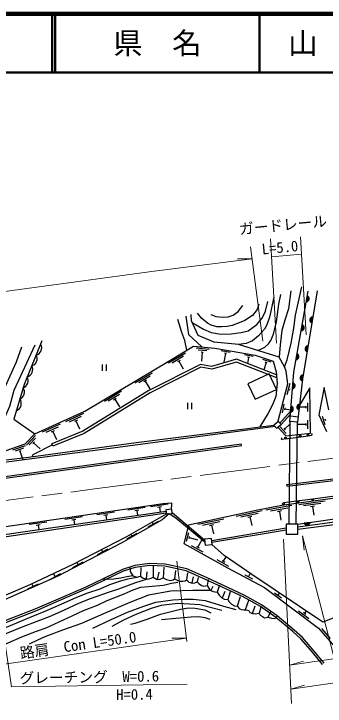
# Model space of a CAD drawing. Units: millimetres at full size, sheet at 1:1000; details may follow other scales. Extents: x 40000 to 680000, y 20000 to 380000.
# Drawn here: x 291212 to 344163, y 262145 to 380000 of the extents above; entities that cross this region are included whole.
import ezdxf
from ezdxf.enums import TextEntityAlignment as Align

# ---------------------------------------------------------------- set-up
doc = ezdxf.new("R2010")
doc.units = ezdxf.units.MM
doc.header["$LTSCALE"] = 1000
doc.linetypes.add('CHAIN', pattern=[18.5, 12, -1.5, 3.5, -1.5])
for name, color, linetype, lineweight in [('M-BGD', 7, 'Continuous', 25), ('M-BMK', 2, 'CHAIN', 13), ('M-STR-HTXT', 7, 'Continuous', 13), ('M-TTL', 2, 'Continuous', 140), ('M-TTL-LINE', 7, 'Continuous', 50)]:
    doc.layers.add(name, color=color, linetype=linetype, lineweight=lineweight)
doc.layers.add('M-TTL-TXT', color=7, linetype='Continuous')
doc.styles.add('ＭＳ ゴシック', font='')
doc.styles.get('ＭＳ ゴシック').set_extended_font_data('MS Gothic')

msp = doc.modelspace()

# ---------------------------------------------------------------- hatches: boundary and pattern name
at = {"layer": 'M-BGD'}
for points in [[(341144, 331973, -0.82183), (340971, 330998)], [(341881, 327406, -0.82183), (342043, 328383)], [(340270, 327050, -0.82183), (340097, 326074)], [(341060, 322474, -0.82183), (341222, 323451)], [(339397, 322127, -0.82183), (339224, 321151)], [(340239, 317542, -0.82183), (340401, 318519)], [(338695, 317182, -0.82183), (338617, 316194)], [(339709, 312569, -0.82183), (339817, 313554)], [(338379, 313213, -0.82183), (338301, 312225)], [(341595, 293432, -0.82183), (340614, 293291)]]:
    msp.add_hatch(color=256, dxfattribs=at).paths.add_polyline_path(points)

# ---------------------------------------------------------------- linework, layer by layer
for p, q in [((341144, 331973), (340971, 330998)), ((341881, 327406), (342043, 328383)), ((340270, 327050), (340097, 326074)), ((324439, 322888), (322198, 323087)), ((341060, 322474), (341222, 323451)), ((320390, 322250), (317493, 320519)), ((324039, 322622), (322545, 322755)), ((323440, 322374), (323091, 322405)), ((323266, 322390), (323133, 320896)), ((327980, 322361), (326501, 322613)), ((327190, 322191), (326938, 320713)), ((327363, 322162), (327018, 322221)), ((331906, 321690), (330428, 321943)), ((339397, 322127), (339224, 321151)), ((320061, 321704), (318130, 320550)), ((319475, 321004), (319024, 320735)), ((319250, 320869), (320019, 319582)), ((331116, 321521), (330938, 320476)), ((331289, 321491), (330944, 321550)), ((334956, 320692), (333538, 321181)), ((334150, 320653), (333712, 319382)), ((334315, 320596), (333984, 320710)), ((306260, 320326), (306260, 319208)), ((306927, 320326), (306927, 319208)), ((314713, 318858), (311816, 317127)), ((314384, 318312), (312453, 317158)), ((340239, 317542), (340401, 318519)), ((313798, 317612), (313347, 317342)), ((313572, 317477), (314342, 316189)), ((338158, 317051), (337618, 315125)), ((338695, 317182), (338617, 316194)), ((337888, 316088), (338177, 316007)), ((309532, 315762), (306635, 314031)), ((309203, 315216), (307272, 314062)), ((308616, 314516), (308166, 314247)), ((308391, 314381), (309160, 313094)), ((320754, 313798), (320754, 312680)), ((321421, 313798), (321421, 312680)), ((337113, 313572), (336866, 312092)), ((339709, 312569), (339817, 313554)), ((341235, 312297), (341235, 313797)), ((336443, 310341), (338317, 312423)), ((337314, 312955), (337257, 312610)), ((337286, 312783), (338331, 312608)), ((338379, 313213), (338301, 312225)), ((340935, 313047), (339761, 313047)), ((340935, 312872), (340935, 313222)), ((303063, 311949), (299990, 310553)), ((302675, 311443), (300627, 310513)), ((336659, 310065), (338273, 311870)), ((338247, 311554), (339581, 311407)), ((343642, 311529), (344134, 310112)), ((291236, 310999), (294788, 308507)), ((299114, 310155), (296041, 308759)), ((302014, 310813), (301536, 310596)), ((301775, 310705), (302395, 309339)), ((336228, 310617), (335440, 310001)), ((335440, 310001), (335871, 309449)), ((335871, 309449), (336659, 310065)), ((336659, 310065), (336228, 310617)), ((337246, 309323), (338168, 310175)), ((338172, 310601), (338009, 293133)), ((339232, 293133), (339481, 310497)), ((340910, 310103), (339476, 310103)), ((340910, 309928), (340910, 310278)), ((341210, 309353), (341210, 310853)), ((344114, 311084), (344229, 310753)), ((298726, 309649), (296677, 308719)), ((298064, 309019), (297586, 308802)), ((297825, 308911), (298446, 307545)), ((336517, 309670), (337535, 308569)), ((337128, 309452), (337365, 309195)), ((294914, 308221), (293366, 306589)), ((294874, 307743), (293842, 306654)), ((337460, 307632), (336866, 307549)), ((337460, 307632), (341261, 308167)), ((341261, 308167), (341856, 308250)), ((293124, 306474), (290997, 305739)), ((294696, 307119), (294455, 306865)), ((294575, 306992), (295664, 305960)), ((297862, 306389), (297686, 306820)), ((329908, 306518), (329871, 306792)), ((292867, 306068), (291449, 305578)), ((292421, 305596), (292091, 305482)), ((292256, 305539), (292745, 304121)), ((337703, 299576), (337668, 299866)), ((344155, 297057), (339701, 296416)), ((313565, 295946), (310596, 295510)), ((317445, 296517), (314477, 296080)), ((316351, 296052), (315659, 295951)), ((316005, 296002), (316123, 295198)), ((338486, 296304), (334059, 295495)), ((337802, 295874), (334851, 295335)), ((343455, 296653), (340486, 296226)), ((342360, 296192), (341667, 296093)), ((342013, 296143), (342227, 294658)), ((287850, 291095), (317108, 295341)), ((317138, 295000), (287894, 290688)), ((308309, 295173), (305341, 294737)), ((307215, 294709), (306522, 294607)), ((306869, 294658), (306984, 293872)), ((312470, 295482), (311778, 295380)), ((312124, 295431), (312241, 294635)), ((318085, 295653), (317088, 295566)), ((317088, 295566), (317149, 294868)), ((317149, 294868), (318145, 294955)), ((318145, 294955), (318085, 295653)), ((318134, 295087), (323668, 290459)), ((333424, 295410), (329026, 294457)), ((332755, 294958), (329823, 294323)), ((336725, 295372), (336036, 295247)), ((336380, 295309), (336650, 293834)), ((296798, 293481), (293829, 293046)), ((302873, 294374), (299905, 293938)), ((301779, 293910), (301086, 293808)), ((301432, 293859), (301547, 293083)), ((314062, 292672), (315803, 293656)), ((314932, 293164), (314740, 293503)), ((326916, 294000), (322518, 293047)), ((326246, 293548), (323314, 292912)), ((331695, 294422), (331010, 294273)), ((331352, 294348), (331670, 292882)), ((295703, 293018), (295011, 292916)), ((295357, 292967), (295469, 292201)), ((325186, 293011), (324502, 292863)), ((324844, 292937), (325161, 291471)), ((324883, 290318), (337515, 292510)), ((339515, 293133), (337515, 293133)), ((337515, 293133), (337515, 291433)), ((339515, 291433), (339515, 293133)), ((341595, 293432), (340614, 293291)), ((310430, 290617), (312170, 291602)), ((311300, 291109), (311110, 291445)), ((320901, 291635), (320537, 290180)), ((337515, 292082), (324910, 289992)), ((337515, 291433), (339515, 291433)), ((321052, 291004), (320967, 290665)), ((321010, 290834), (322465, 290470)), ((322502, 289224), (323228, 290536)), ((324855, 290661), (323659, 290562)), ((323659, 290562), (323741, 289566)), ((324937, 289664), (324855, 290661)), ((305466, 287974), (307238, 288902)), ((306352, 288438), (306142, 288839)), ((321372, 289505), (323341, 288417)), ((322272, 289351), (322732, 289097)), ((323741, 289566), (324937, 289664)), ((326875, 286806), (327306, 287586)), ((301244, 285765), (303016, 286692)), ((302130, 286228), (301910, 286649)), ((325745, 287088), (327714, 285999)), ((326645, 286933), (327104, 286679)), ((312822, 285743), (312771, 284261)), ((314920, 285974), (314902, 284109)), ((316735, 285799), (316604, 284012)), ((318730, 285230), (318562, 283819)), ((297396, 283728), (299133, 284719)), ((298264, 284223), (297967, 284745)), ((313857, 285015), (313700, 283821)), ((315845, 284945), (315608, 283680)), ((320725, 284848), (320571, 283625)), ((321733, 284146), (321485, 283129)), ((322560, 284056), (322421, 283333)), ((330475, 284516), (331797, 283807)), ((331136, 284162), (331434, 284716)), ((293574, 282134), (295401, 282948)), ((294488, 282541), (294287, 282990)), ((324284, 283701), (324089, 282673)), ((325077, 282499), (324743, 281841)), ((326168, 282741), (325799, 281568)), ((327107, 281650), (326671, 280514)), ((328003, 281621), (327606, 280296)), ((329699, 280781), (329184, 279163)), ((335552, 281463), (336749, 280560)), ((336150, 281012), (336420, 281370)), ((331152, 280106), (330532, 278541)), ((331805, 277891), (332265, 279196)), ((333217, 279022), (332917, 277953)), ((334488, 277293), (334903, 278285)), ((339617, 278396), (341413, 277041)), ((340696, 277958), (340970, 278322)), ((340486, 278117), (340905, 277800)), ((343534, 275339), (345011, 273643))]:
    msp.add_line(p, q, dxfattribs=at)
for points in [[(338354, 332827), (337905, 329772), (337290, 327858), (336818, 326101), (336498, 323630), (336314, 321560)], [(337271, 319915), (337715, 321113), (338377, 323960), (338850, 326478), (339133, 328733), (340184, 333513)], [(342783, 332827), (340287, 317832), (339481, 310497), (338172, 310601), (338838, 318980), (341293, 332813)], [(335450, 331761), (334722, 328369), (334242, 327075), (333866, 326313), (332824, 325182), (331824, 324325), (330729, 323903), (329425, 323708)], [(332601, 322718), (333251, 322926), (333885, 323234), (334519, 323820), (334928, 324420), (335379, 325470), (335907, 327579), (336310, 330596), (336618, 332229)], [(321566, 327440), (323487, 326344), (324787, 325754), (326437, 325477), (328159, 325531), (329906, 325736), (331062, 326061), (331718, 326482), (332561, 327108), (333434, 328222), (334025, 329397), (334392, 331016)], [(332893, 330576), (332616, 329650), (331807, 328644), (330489, 327773), (329540, 327392), (328319, 326970), (327515, 326801), (326609, 326740), (325751, 326734), (324797, 326982), (324131, 327315), (323164, 328136), (322445, 329053)], [(324694, 328794), (325570, 328493), (326760, 328336), (327648, 328414), (328542, 328698), (329342, 329334), (330151, 330335)], [(320638, 322735), (320271, 324377), (319758, 325729), (319104, 327981)], [(320494, 328514), (320914, 325413), (323179, 323290)], [(336088, 310507), (337808, 316993), (337528, 319146), (337271, 319915), (336314, 321560), (329425, 323708), (325291, 324118), (322536, 325228), (321428, 327757), (321369, 328806)], [(295996, 324312), (292956, 316930), (291236, 310999)], [(281140, 305842), (283427, 307843), (285682, 309941), (286946, 311367), (287858, 312564), (288960, 314663), (290301, 317752), (291650, 320735), (292585, 323299)], [(286197, 303822), (288753, 309345), (290540, 313226), (291242, 315939), (294816, 323659)], [(288518, 303908), (288479, 304524), (289754, 305616), (293161, 306792), (294788, 308507), (303291, 312369), (317737, 321000), (321775, 323414), (325419, 323091), (332283, 321918), (335349, 320862), (335826, 319075), (335998, 317056), (335757, 314857), (335214, 313435), (334481, 312020), (333041, 309694)], [(335872, 318529), (329082, 321209), (324843, 319975), (322935, 320333), (314181, 315886), (302943, 308975), (297686, 306820)], [(335917, 318011), (329059, 320717), (324866, 319496), (323004, 319846), (314409, 315479), (303155, 308558), (297862, 306389)], [(336088, 309619), (337448, 308163), (341652, 308605), (341585, 316343), (339798, 313379)], [(344802, 312599), (343986, 316382), (343082, 311722), (344389, 308901)], [(286422, 303653), (293682, 304536), (312031, 307005), (335440, 310001)], [(335655, 309725), (310624, 306425), (286481, 303222)], [(286695, 300835), (287599, 300957), (329871, 306792)], [(286718, 300558), (287636, 300683), (329908, 306518)], [(297774, 306604), (294459, 304932), (294281, 304616)], [(337668, 299866), (352067, 301618), (368029, 302893), (381971, 303368), (396506, 303221), (408498, 302530), (420691, 301477), (436487, 299172), (448858, 296871), (461063, 293986), (477511, 289236), (499687, 281736)], [(337703, 299576), (352096, 301327), (368045, 302601), (381975, 303077), (396497, 302929), (408477, 302239), (420657, 301187), (436439, 298884), (448798, 296585), (460989, 293704), (477423, 288958), (499593, 281459)], [(471405, 287951), (460323, 290974), (449280, 293593), (440338, 295464), (430079, 297210), (424274, 297967), (414910, 299003), (401872, 299800), (391987, 300090), (378477, 300005), (365799, 299587), (357330, 298934), (345388, 297514), (336792, 296276), (332441, 295480), (320908, 292981), (320120, 289832), (327568, 285714), (333873, 282328), (343055, 275402), (348142, 269559)], [(498386, 278749), (491544, 281485), (481821, 284950), (473906, 287560), (464298, 290296), (455232, 292621), (444839, 294902), (435872, 296626), (428728, 297810), (424758, 298329), (418432, 299090), (409579, 299831), (401861, 300267), (392513, 300470), (384623, 300456), (375915, 300311), (367470, 299933), (359664, 299512), (351189, 298625), (342075, 297405), (337062, 296736)], [(268348, 289585), (297612, 293875), (316618, 296669), (318044, 296781), (318044, 296264), (317918, 295638)], [(339515, 293133), (355112, 295374), (367189, 296465), (375907, 296758)], [(421638, 272590), (422552, 275464), (423831, 279803), (424494, 283641), (424699, 286454), (424558, 289686), (413621, 291773), (405488, 292225), (403720, 293521), (395250, 294218), (394259, 296291), (379614, 296499), (369525, 295970), (359679, 295125), (352506, 294365), (339515, 292639)], [(339515, 292283), (352868, 294004), (364433, 295144), (374179, 295778), (381148, 295982), (394180, 295779), (395103, 293812), (403703, 293159), (405389, 291866), (413759, 291377), (424062, 289438), (424231, 287092), (424207, 285401), (423823, 282541), (423185, 279282), (421119, 272471)], [(317647, 294912), (316437, 293858), (309450, 289905), (298558, 284204), (289138, 280007), (283376, 278159), (275447, 275965), (264912, 273826), (262722, 273874), (257631, 274891), (253713, 275947), (250875, 277699), (250696, 286434), (268454, 289009)], [(268891, 288436), (251159, 285989), (251387, 278252), (253395, 276695), (258011, 275432), (261639, 274708), (263687, 274576), (264785, 274576), (266919, 274915), (275786, 276890), (285550, 279583), (289532, 280947), (293985, 282846), (301312, 286340), (310408, 291047), (317149, 294868)], [(323700, 290064), (318739, 294126), (317647, 294912)], [(376358, 284749), (371516, 284569), (367633, 284048), (360843, 282417), (352882, 280015), (343748, 276462), (331696, 284534), (326989, 287807), (324871, 289659)], [(343995, 269461), (342268, 271534), (340288, 273845), (338910, 275102), (335980, 277517), (333336, 279402), (330388, 281051), (323963, 284029), (320625, 285502), (316926, 286303), (314283, 286408), (311788, 286085), (309703, 285422), (303443, 282410), (298752, 280364), (294755, 278647), (287576, 275882)], [(343730, 269240), (342005, 271312), (340040, 273605), (338684, 274842), (335770, 277244), (333152, 279110), (330231, 280744), (323821, 283714), (320518, 285172), (316882, 285960), (314299, 286062), (311863, 285747), (309830, 285101), (303586, 282097), (298889, 280047), (294885, 278328), (287690, 275557), (287658, 275546)], [(310946, 285817), (310999, 285049), (311470, 284330), (312106, 284109), (312771, 284261), (313200, 283929), (313905, 283777), (314583, 283929), (314902, 284109), (315608, 283680), (316120, 283777), (316604, 284012), (317180, 283680), (317847, 283528), (318284, 283652), (318562, 283819), (319347, 283410), (319960, 283403), (320328, 283465), (320571, 283625), (320962, 283257), (321587, 283104), (322018, 283153), (322421, 283333), (322755, 282950), (323158, 282700), (323533, 282589), (324089, 282673), (324431, 282116), (324708, 281859), (325104, 281658), (325799, 281568), (326113, 281052), (326571, 280573), (326981, 280330), (327606, 280296), (327823, 279878), (328226, 279496), (328747, 279218), (329184, 279163), (329595, 278718), (329991, 278579), (330310, 278530), (330755, 278551), (331159, 278453), (331368, 278064), (331805, 277891), (332250, 277856), (332917, 277953), (333105, 277661), (333508, 277383), (333821, 277203), (334488, 277293), (335031, 277098), (335524, 277091), (335816, 277160), (335980, 277517)], [(287666, 274883), (289972, 275592), (293849, 277235), (296667, 278395), (299271, 279534), (301916, 280688), (303785, 281432), (305884, 282123), (307515, 282839), (309415, 283488), (310596, 283797), (312106, 284109)], [(306374, 283821), (307152, 283769), (308179, 283811), (309429, 283965), (310160, 284176), (310763, 284283), (311450, 284359)], [(271667, 267703), (274401, 268227), (275931, 268599), (277792, 268971), (280854, 269537), (282729, 269826), (284564, 270462), (286135, 271150), (287738, 271926), (290233, 272931), (292581, 273954), (295057, 274929), (296690, 275496), (301127, 277534), (303032, 278401), (305443, 279358), (307076, 280132), (309987, 281243), (311482, 281920), (312838, 282376), (314139, 282528), (316662, 282765), (318004, 283110), (319125, 283235)], [(313905, 283777), (311756, 283103), (309003, 282074), (307405, 281547), (304220, 280405), (302343, 279681), (299662, 278405), (297240, 277331), (295115, 276582), (292431, 275511), (289983, 274524), (287997, 273553), (286916, 273136), (285986, 272872)], [(324743, 281841), (321682, 281851), (317898, 281741), (314098, 281041), (310956, 279812), (306441, 277868), (302740, 276239), (299497, 275082), (296497, 273967), (295226, 273383), (293842, 272684)], [(304643, 275399), (307785, 276869), (310540, 278138), (313342, 279156), (315383, 279826), (318271, 280269), (320255, 280383), (321740, 280383), (323738, 280155), (326868, 279154), (328967, 278626)], [(326595, 278427), (324839, 278898), (322826, 279397), (321113, 279525), (319129, 279610), (316283, 279267), (314584, 278782), (311942, 277726), (309886, 276755), (307902, 275728)], [(311073, 276085), (311844, 276299), (313871, 276941), (316142, 277798), (317755, 278225), (319578, 278629), (320919, 278887), (322030, 278809), (323710, 278516), (324731, 278020)], [(324623, 276913), (323752, 277179), (322702, 277330), (321364, 277308), (318787, 277070), (316340, 276832)]]:
    msp.add_lwpolyline(points, dxfattribs=at)
msp.add_lwpolyline([(332266, 314381), (335895, 316065), (334660, 318727), (331032, 317043)], close=True, dxfattribs=at)
for centre in [(337440, 307781), (339915, 308129), (341240, 308315), (339560, 296918), (342038, 297248), (337082, 296587)]:
    msp.add_circle(centre, 150, dxfattribs=at)
for centre, radius, start, end in [((340961, 331502), 505, 271.11019, 68.76838), ((342058, 327879), 505, 91.71966, 249.37785), ((340087, 326579), 505, 271.11019, 68.76838), ((294697, 323121), 1249, 284.41353, 30.8196), ((341237, 322946), 505, 91.71966, 249.37785), ((293935, 321272), 1249, 284.41353, 30.8196), ((339214, 321656), 505, 271.11019, 68.76838), ((293174, 319422), 1249, 284.41353, 30.8196), ((292354, 317569), 1301, 289.35102, 29.68185), ((340416, 318014), 505, 91.71966, 249.37785), ((338558, 316696), 505, 276.6216, 74.27979), ((291788, 315590), 1249, 290.62183, 37.0279), ((291231, 313669), 1249, 290.62183, 37.0279), ((339860, 313051), 505, 94.90288, 252.56107), ((338243, 312727), 505, 276.6216, 74.27979), ((336845, 307697), 150, 98.00601, 278.00601), ((341835, 308399), 150, 278.00601, 98.00601), ((341091, 293458), 505, 199.34918, 357.00737)]:
    msp.add_arc(centre, radius, start, end, dxfattribs=at)
at = {"layer": 'M-BMK'}
msp.add_lwpolyline([(65830, 267357), (91939, 270769), (120902, 274650), (165228, 280576), (202364, 285603), (252530, 292369), (264222, 293885), (304529, 299059), (346150, 304441), (357479, 305638), (363573, 306096), (374421, 306712), (382389, 306894), (395072, 306937), (410679, 306219), (425284, 304805), (434884, 303442), (450917, 300425), (463215, 297510)], dxfattribs=at)
at = {"layer": 'M-STR-HTXT'}
for p, q in [((340924, 325369), (339946, 342039)), ((334863, 341727), (335912, 323937)), ((333564, 324259), (331459, 340324)), ((331728, 338273), (329273, 338308)), ((335046, 338622), (340118, 339107)), ((340314, 291131), (340593, 288692)), ((337071, 290565), (338432, 262599)), ((320639, 273127), (318921, 286809)), ((320564, 273724), (318109, 273717)), ((338114, 269137), (340473, 269815)), ((338314, 265022), (340668, 265717))]:
    msp.add_line(p, q, dxfattribs=at)
for points in [[(242991, 326345), (276271, 330892), (315093, 336179), (331728, 338273)], [(379499, 258897), (347523, 263328), (340314, 291131)], [(320719, 265880), (290804, 265438), (287266, 289248)], [(271502, 266696), (291920, 269619), (320564, 273724)], [(338114, 269137), (351466, 271025), (364654, 272194), (376918, 272770), (386286, 272849), (395821, 272725), (409915, 271890), (420757, 270824), (432468, 269175), (440847, 267704), (451212, 265494), (457003, 264135), (464894, 262093), (473885, 259354), (488702, 254368)], [(487192, 250394), (478851, 253289), (467398, 256868), (457022, 259706), (453057, 260689), (437986, 263938), (430247, 265165), (422030, 266357), (412279, 267434), (400799, 268241), (390497, 268614), (380559, 268614), (368956, 268183), (361703, 267727), (354616, 267135), (345837, 266139), (338314, 265022)]]:
    msp.add_lwpolyline(points, dxfattribs=at)
at = {"layer": 'M-TTL'}
msp.add_line((680000, 380000), (40000, 380000), dxfattribs=at)
at = {"layer": 'M-TTL-LINE'}
for p, q in [((297750, 380000), (297750, 370000)), ((298250, 380000), (298250, 370000)), ((333000, 380000), (333000, 370000)), ((40000, 370000), (680000, 370000))]:
    msp.add_line(p, q, dxfattribs=at)

# ---------------------------------------------------------------- texts
at = {"layer": 'M-STR-HTXT', "style": 'ＭＳ ゴシック'}
for s, rotation, p in [('ガードレール', 5.469, (329671, 341880)), ('L=5.0', 5.469, (333509, 338474)), ('路肩\u3000Con L=50.0', 8.155, (292463, 269697)), ('グレーチング\u3000W=0.6', 0.846, (292203, 265459)), ('H=0.4', 0.846, (308632, 262641))]:
    msp.add_text(s, height=1833, rotation=rotation, dxfattribs=at).set_placement(p, align=Align.BOTTOM_LEFT)
at = {"layer": 'M-TTL-TXT', "style": 'ＭＳ ゴシック'}
for s, p in [('県\u3000名', (315625, 375000)), ('山\u3000口\u3000県', (350375, 375000))]:
    msp.add_text(s, height=3666, dxfattribs=at).set_placement(p, align=Align.MIDDLE_CENTER)

doc.saveas('drawing.dxf')
